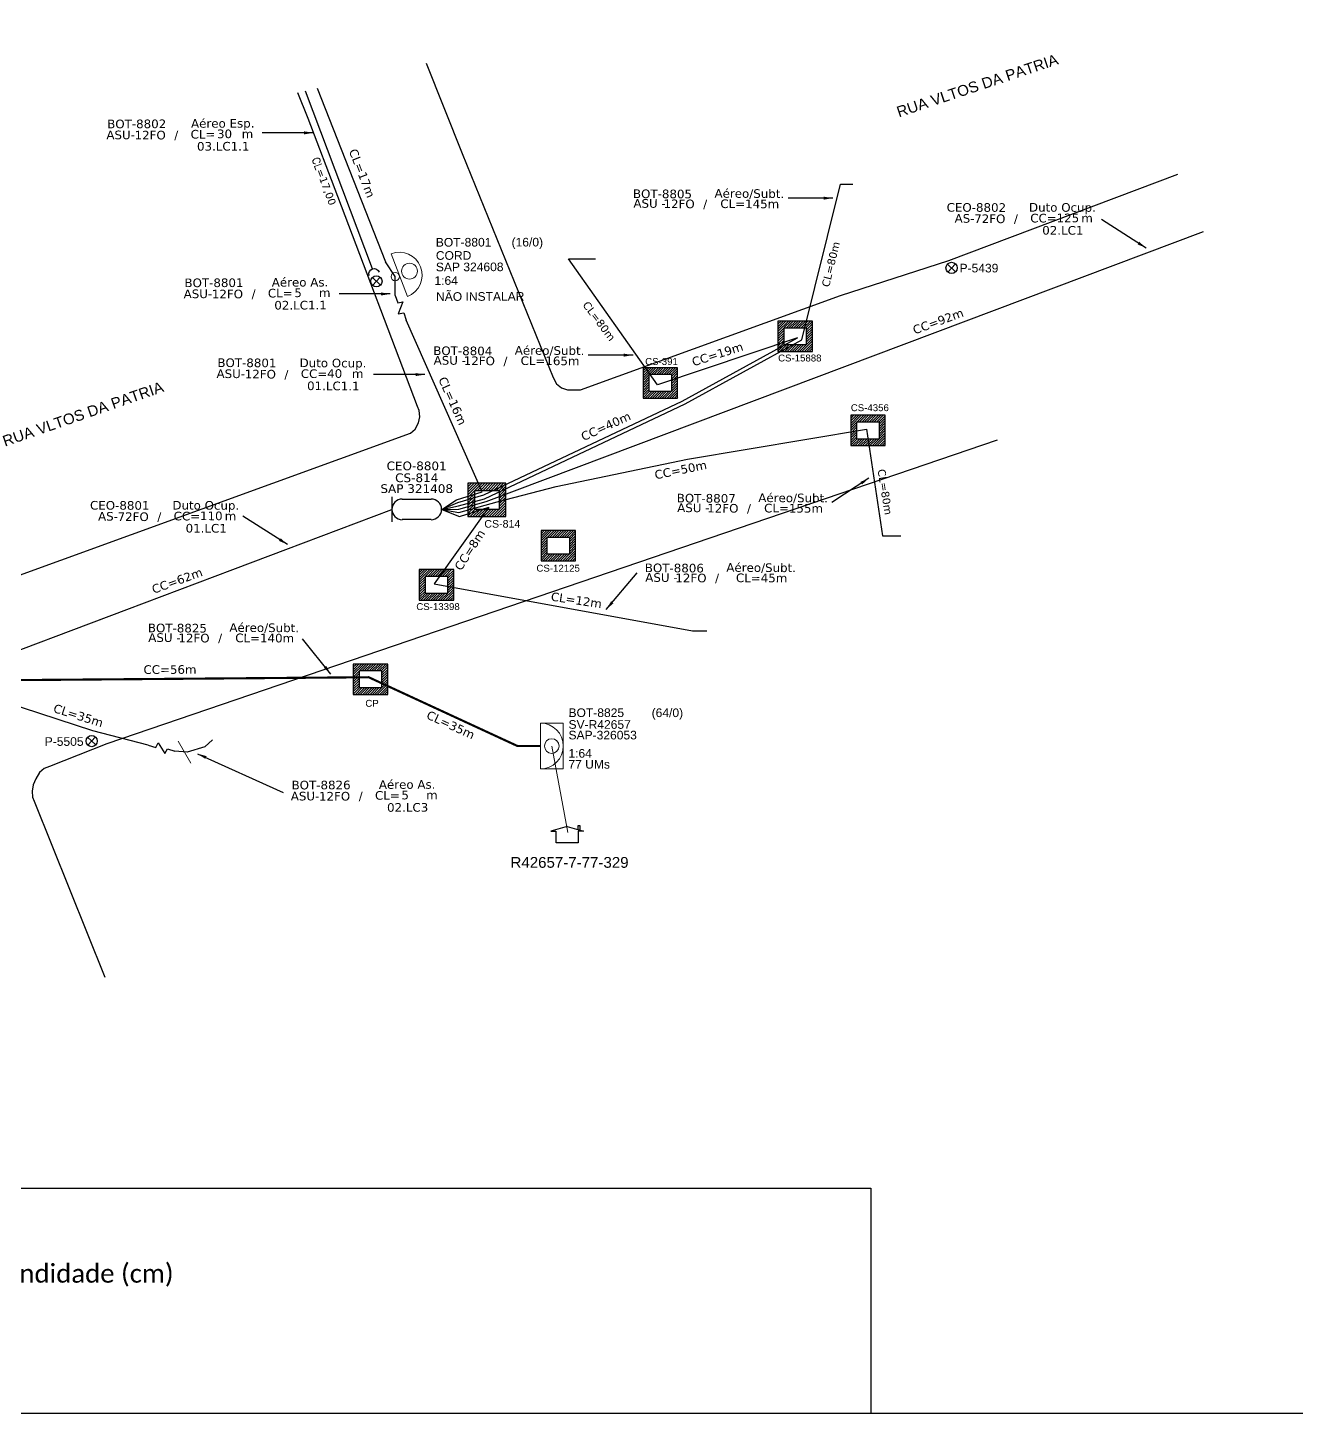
# Model space of a CAD drawing. Extents: x -89 to 749, y 705 to 1299.
# Drawn here: x 55 to 330, y 705 to 1005.3 of the extents above; entities that cross this region are included whole.
import ezdxf
from ezdxf.enums import TextEntityAlignment as Align

# ---------------------------------------------------------------- set-up
doc = ezdxf.new("R2010")
doc.units = 0
for name, color, linetype in [('10.1-Caixas Subterrâneas', 5, 'Continuous'), ('20.4-CEOS', 1, 'Continuous'), ('20.5-CEO', 1, 'Continuous'), ('CAP a instalar', 1, 'Continuous'), ('CDO_POSTE', 1, 'Continuous'), ('label_cabos', 7, 'Continuous'), ('Legenda', 1, 'Continuous'), ('QUADRA', 7, 'Continuous'), ('Subida Lateral', 5, 'Continuous'), ('surveys', 7, 'Continuous'), ('surveys legendas', 7, 'Continuous')]:
    doc.layers.add(name, color=color, linetype=linetype)
for name, color, linetype, lineweight in [("20.0-LEGENDA DOS CDO'S", 1, 'Continuous', 0), ('20.1-CDO_INTERIOR', 1, 'Continuous', 0), ('20.2-CDO_POSTE', 1, 'Continuous', 5), ('20.6-CORDOALHA_SUPORTE', 7, 'Continuous', 25), ('CORDOALHA_SUPORTE', 7, 'Continuous', 25), ('Segmento Logradouro Texto', 7, 'Continuous', 0)]:
    doc.layers.add(name, color=color, linetype=linetype, lineweight=lineweight)
doc.layers.add('Comprimeto de lance', color=7, linetype='Continuous', true_color=0xf9f9f9)
doc.layers.add('DROP DE CLIENTE', color=140, linetype='Continuous', plot=False)
doc.layers.add('EXTRA', color=50, linetype='Continuous', plot=False)
doc.styles.add('ARIAL', font='arial.ttf')
doc.styles.add('DIGICADE', font='arial.ttf')
doc.styles.add('ROMANS', font='romans')
doc.styles.add('siredit', font='verdana.ttf')
doc.styles.get("Standard").update_dxf_attribs({"font": 'arial.ttf'})
doc.styles.add('WMF-Calibri0', font='calibri.ttf')
doc.linetypes.add('FENCELINE1', pattern='A,0.25,-0.1,[133,ltypeshp.shx,S=0.1,R=0,X=-0.1,Y=0],-0.1,1', length=1.45)
doc.dimstyles.new('CC', dxfattribs={"dimtxt": 1, "dimasz": 2, "dimexe": 0.18, "dimexo": 0.0625, "dimgap": 0.09, "dimtad": 0, "dimdec": 0, "dimrnd": 1, "dimzin": 0, "dimdsep": 46, "dimtxsty": 'siredit', "dimblk": 'NONE', "dimcen": 0, "dimse1": 1, "dimse2": 1, "dimsd1": 1, "dimsd2": 1, "dimclrt": 7, "dimadec": 0, "dimazin": 0, "dimtfac": 1, "dimtdec": 0, "dimtofl": 0, "dimtmove": 0, "dimatfit": 3, "dimfxl": 0, "dimtolj": 1, "dimtzin": 0, "dimarcsym": 0})

# ---------------------------------------------------------------- blocks, each defined once
blk = doc.blocks.new('SURVEY_SURVEY')
for p, q in [((0, 0.0000152), (-0.0000151, 0.0000108)), ((0, 0.0000152), (0.0000151, 0.0000108)), ((0.0000101, 0.0000159), (0.0000117, 0.0000159)), ((0.0000101, 0.0000123), (0.0000101, 0.0000159)), ((0.0000117, 0.0000159), (0.0000117, 0.0000119)), ((-0.0000151, 0.0000108), (-0.0000104, 0.0000108)), ((-0.0000103, 0), (-0.0000103, 0.0000108)), ((0.0000103, 0), (-0.0000103, 0)), ((0.0000151, 0.0000108), (0.0000103, 0.0000108)), ((0.0000103, 0.0000108), (0.0000103, 0))]:
    blk.add_line(p, q)
blk = doc.blocks.new('*U66')
at = {"color": 0}
blk.add_line((2.14, -0.58), (-2.1, -0.68), dxfattribs=at)
for centre, radius in [((0, 0.38), 0.733), ((0.03, -1.03), 0.393)]:
    blk.add_circle(centre, radius, dxfattribs=at)
blk.add_arc((0.02, -0.63), 2.12, 1.3782, 181.3782, dxfattribs=at)
blk = doc.blocks.new('*X67')
at = {"color": 0, "linetype": 'Continuous'}
for p, q in [((-1.25, 0.34099), (-0.49099, 1.1)), ((-1.25, 0.517767), (-0.667767, 1.1)), ((-1.25, 0.694544), (-0.844544, 1.1)), ((-1.25, 0.87132), (-1.02132, 1.1)), ((-1.25, 1.048097), (-1.198097, 1.1)), ((-0.789214, 0.625), (-0.314214, 1.1)), ((-0.612437, 0.625), (-0.137437, 1.1)), ((-0.43566, 0.625), (0.03934, 1.1)), ((-0.258883, 0.625), (0.216117, 1.1)), ((-0.082107, 0.625), (0.392893, 1.1)), ((0.09467, 0.625), (0.56967, 1.1)), ((0.271447, 0.625), (0.746447, 1.1)), ((0.448223, 0.625), (0.923223, 1.1)), ((0.625, 0.625), (1.1, 1.1)), ((0.801777, 0.625), (1.25, 1.073223)), ((-1.25, 0.164214), (-0.8035, 0.610714)), ((-1.25, -0.012563), (-0.8035, 0.433937)), ((-1.25, -0.18934), (-0.8035, 0.25716)), ((-1.25, -0.366117), (-0.8035, 0.080383)), ((0.8035, 0.449947), (1.25, 0.896447)), ((0.8035, 0.27317), (1.25, 0.71967)), ((0.8035, 0.096393), (1.25, 0.542893)), ((0.8035, -0.080383), (1.25, 0.366117)), ((0.8035, -0.25716), (1.25, 0.18934)), ((0.8035, -0.433937), (1.25, 0.012563)), ((-1.25, -0.542893), (-0.8035, -0.096393)), ((-1.25, -0.71967), (-0.8035, -0.27317)), ((-1.25, -0.896447), (-0.8035, -0.449947)), ((-1.25, -1.073223), (-0.801777, -0.625)), ((-1.1, -1.1), (-0.625, -0.625)), ((-0.923223, -1.1), (-0.448223, -0.625)), ((-0.746447, -1.1), (-0.271447, -0.625)), ((-0.56967, -1.1), (-0.09467, -0.625)), ((-0.392893, -1.1), (0.082107, -0.625)), ((-0.216117, -1.1), (0.258883, -0.625)), ((-0.03934, -1.1), (0.43566, -0.625)), ((0.137437, -1.1), (0.612437, -0.625)), ((0.314214, -1.1), (0.789214, -0.625)), ((0.49099, -1.1), (1.25, -0.34099)), ((0.667767, -1.1), (1.25, -0.517767)), ((0.8035, -0.610714), (1.25, -0.164214)), ((0.844544, -1.1), (1.25, -0.694544)), ((1.02132, -1.1), (1.25, -0.87132)), ((1.198097, -1.1), (1.25, -1.048097))]:
    blk.add_line(p, q, dxfattribs=at)
blk = doc.blocks.new('CDOE_CT_POSTE')
at = {"layer": "20.0-LEGENDA DOS CDO'S", "color": 0, "style": 'ARIAL'}
for tag, p in [('CDO_N', (0.12, 5.25)), ('CORDOALHA', (0.12, 4.02)), ('SAP', (0.12, 2.96)), ('1:XX', (0.14, 1.23)), ('UMS', (0.14, 0.22))]:
    blk.add_attdef(tag, p, '', height=0.68, rotation=0.118, dxfattribs=at)
blk.add_attdef('FIBRAS_UTILIZADAS', text='', height=0.68, rotation=0.118, dxfattribs=at).set_placement((7.83, 5.26), align=Align.CENTER)
blk = doc.blocks.new('Inst CORD BENZINAL 4.55MM 3F (sem recursos)')
at = {"layer": '20.6-CORDOALHA_SUPORTE', "color": 0, "lineweight": 0, "style": 'ROMANS'}
blk.add_attdef('LANCE', text='', height=1, dxfattribs=at).set_placement((-0.54, -2.21), align=Align.RIGHT)
at = {"layer": '20.6-CORDOALHA_SUPORTE', "color": 0, "style": 'siredit'}
blk.add_attdef('QTDE', (-0.54, -2.21), '', height=1, rotation=359.69, dxfattribs=at)
at = {"layer": '20.6-CORDOALHA_SUPORTE', "color": 0, "lineweight": 0, "style": 'ROMANS'}
for tag, p, flags in [('FATOR', (-5.2, -4.44), 3), ('ID_ATIVIDADE', (-5.2, -6.67), 3), ('FID', (-5.2, -8.9), 1)]:
    blk.add_attdef(tag, p, '', height=1, dxfattribs=dict(at, flags=flags))
blk = doc.blocks.new('LEGENDA DOS CABOS')
at = {"layer": 'EXTRA', "color": 0, "style": 'siredit'}
for tag, p in [('ID', (4.6, 0.97)), ('XX', (9.03, 0.97))]:
    blk.add_attdef(tag, text='', height=0.48, rotation=359.69, dxfattribs=at).set_placement(p, align=Align.MIDDLE_CENTER)
at = {"layer": 'Legenda', "color": 0, "style": 'siredit'}
for tag, p in [('TIPO_CABO', (1.31, 0)), ('CABO', (4.69, -0.05)), ('/', (6.81, -0.05)), ('METROS', (10.03, -0.05))]:
    blk.add_attdef(tag, text='', height=0.8, rotation=359.69, dxfattribs=at).set_placement(p, align=Align.MIDDLE_CENTER)
blk = doc.blocks.new('_None')
blk = doc.blocks.new('Inst CB ESP CFOA-SM-ASU-120-S-12')
at = {"layer": 'label_cabos', "color": 0, "style": 'siredit'}
for tag, flags, p in [('ID_ATIVIDADE', 3, (1.31, 2.67)), ('FATOR', 1, (11.56, 2.55))]:
    blk.add_attdef(tag, text='', height=1, rotation=359.69, dxfattribs=dict(at, flags=flags)).set_placement(p, align=Align.MIDDLE_CENTER)
for tag, p in [('DESTINO_CABO', (3.13, 1.26)), ('TIPO_CABO', (13.11, 1.24)), ('TIPO_CABO', (1.26, 0)), ('CABO', (4.69, -0.05)), ('/', (7.71, -0.05)), ('LANCE', (10.81, 0)), ('UND', (15.96, 0)), ('FID', (13.15, -1.41))]:
    blk.add_attdef(tag, text='', height=1, rotation=359.69, dxfattribs=at).set_placement(p, align=Align.MIDDLE_CENTER)
blk.add_attdef('QTDE', (12.43, -0.47), '', height=1, rotation=359.69, dxfattribs=at)
blk = doc.blocks.new('Inst CB AS CFOA-SM-ASU-120-S-12')
at = {"layer": 'label_cabos', "color": 0, "style": 'siredit'}
for tag, flags, p in [('ID_ATIVIDADE', 3, (1.31, 2.67)), ('FATOR', 1, (11.56, 2.55))]:
    blk.add_attdef(tag, text='', height=1, rotation=359.69, dxfattribs=dict(at, flags=flags)).set_placement(p, align=Align.MIDDLE_CENTER)
for tag, p in [('DESTINO_CABO', (3.13, 1.26)), ('TIPO_CABO', (13.11, 1.24)), ('TIPO_CABO', (1.26, 0)), ('CABO', (4.69, -0.05)), ('/', (7.71, -0.05)), ('LANCE', (10.81, 0)), ('UND', (15.96, 0)), ('FID', (13.15, -1.41))]:
    blk.add_attdef(tag, text='', height=1, rotation=359.69, dxfattribs=at).set_placement(p, align=Align.MIDDLE_CENTER)
blk.add_attdef('QTDE', (12.43, -0.47), '', height=1, rotation=359.69, dxfattribs=at)
blk = doc.blocks.new('Inst CB DT OCUP CFOA-SM-ASU-120-S-12')
at = {"layer": 'label_cabos', "color": 0, "style": 'siredit'}
for tag, flags, p in [('ID_ATIVIDADE', 3, (1.31, 2.67)), ('FATOR', 1, (11.56, 2.55))]:
    blk.add_attdef(tag, text='', height=1, rotation=359.69, dxfattribs=dict(at, flags=flags)).set_placement(p, align=Align.MIDDLE_CENTER)
for tag, p in [('DESTINO_CABO', (3.13, 1.26)), ('TIPO_CABO', (13.11, 1.24)), ('TIPO_CABO', (1.26, 0)), ('CABO', (4.69, -0.05)), ('/', (7.71, -0.05)), ('LANCE', (10.91, 0)), ('UND', (15.96, 0)), ('FID', (13.15, -1.41))]:
    blk.add_attdef(tag, text='', height=1, rotation=359.69, dxfattribs=at).set_placement(p, align=Align.MIDDLE_CENTER)
blk.add_attdef('QTDE', (12.43, -0.47), '', height=1, rotation=359.69, dxfattribs=at)
blk = doc.blocks.new('Inst CB DT OCUP CFOA-SM-AS-80-TS-72')
at = {"layer": 'label_cabos', "color": 0, "style": 'siredit'}
for tag, flags, p in [('ID_ATIVIDADE', 3, (1.31, 2.67)), ('FATOR', 1, (11.56, 2.55))]:
    blk.add_attdef(tag, text='', height=1, rotation=359.69, dxfattribs=dict(at, flags=flags)).set_placement(p, align=Align.MIDDLE_CENTER)
for tag, p in [('DESTINO_CABO', (3.13, 1.26)), ('TIPO_CABO', (13.11, 1.24)), ('TIPO_CABO', (1.76, 0)), ('CABO', (4.69, -0.05)), ('/', (7.71, -0.05)), ('LANCE', (10.91, 0)), ('UND', (15.96, 0)), ('FID', (13.15, -1.41))]:
    blk.add_attdef(tag, text='', height=1, rotation=359.69, dxfattribs=at).set_placement(p, align=Align.MIDDLE_CENTER)
blk.add_attdef('QTDE', (12.43, -0.47), '', height=1, rotation=359.69, dxfattribs=at)

msp = doc.modelspace()

# ---------------------------------------------------------------- linework, layer by layer
msp.add_lwpolyline([(-89.32, 705.02), (749.25, 705.02), (749.25, 1299.02), (-89.32, 1299.02), (-89.32, 705.02)])
at = {"lineweight": 0}
msp.add_lwpolyline([(87.62, 850.73), (90.32, 845.95)], dxfattribs=at)
at = {"color": 7}
for points in [[(-89.24, 753.78), (237.71, 753.78)], [(237.71, 753.78), (237.71, 705.02)]]:
    msp.add_lwpolyline(points, dxfattribs=at)
at = {"layer": '10.1-Caixas Subterrâneas', "color": 30, "linetype": 'Continuous'}
for p, q in [((217.6, 941.73), (217.6, 935.16)), ((225.07, 941.73), (217.6, 941.73)), ((218.94, 940.31), (218.94, 940.31)), ((218.94, 936.58), (218.94, 940.31)), ((218.94, 940.31), (223.74, 940.31)), ((223.74, 940.31), (223.74, 936.58)), ((225.07, 935.16), (225.07, 941.73)), ((217.6, 935.16), (225.07, 935.16)), ((223.74, 936.58), (218.94, 936.58)), ((188.38, 931.63), (188.38, 925.06)), ((195.85, 931.63), (188.38, 931.63)), ((195.85, 925.06), (195.85, 931.63)), ((189.71, 930.21), (189.71, 930.21)), ((189.71, 926.48), (189.71, 930.21)), ((189.71, 930.21), (194.52, 930.21)), ((194.52, 930.21), (194.52, 926.48)), ((188.38, 925.06), (195.85, 925.06)), ((194.52, 926.48), (189.71, 926.48)), ((233.41, 921.32), (233.41, 914.74)), ((240.88, 921.32), (233.41, 921.32)), ((234.74, 919.9), (234.74, 919.9)), ((234.74, 916.16), (234.74, 919.9)), ((234.74, 919.9), (239.55, 919.9)), ((239.55, 919.9), (239.55, 916.16)), ((240.88, 914.74), (240.88, 921.32)), ((239.55, 916.16), (234.74, 916.16)), ((233.41, 914.74), (240.88, 914.74)), ((150.42, 906.59), (150.42, 899.36)), ((158.64, 906.59), (150.42, 906.59)), ((151.89, 905.03), (151.89, 905.03)), ((151.89, 900.92), (151.89, 905.03)), ((151.89, 905.03), (157.18, 905.03)), ((157.18, 905.03), (157.18, 900.92)), ((158.64, 899.36), (158.64, 906.59)), ((157.18, 900.92), (151.89, 900.92)), ((150.42, 899.36), (158.64, 899.36)), ((166.28, 896.34), (166.28, 889.77)), ((173.75, 896.34), (166.28, 896.34)), ((167.61, 894.92), (167.61, 894.92)), ((167.61, 891.19), (167.61, 894.92)), ((167.61, 894.92), (172.42, 894.92)), ((172.42, 894.92), (172.42, 891.19)), ((173.75, 889.77), (173.75, 896.34)), ((166.28, 889.77), (173.75, 889.77)), ((172.42, 891.19), (167.61, 891.19)), ((139.85, 887.87), (139.85, 881.29)), ((147.32, 887.87), (139.85, 887.87)), ((141.18, 886.45), (141.18, 886.45)), ((141.18, 882.71), (141.18, 886.45)), ((141.18, 886.45), (145.99, 886.45)), ((145.99, 886.45), (145.99, 882.71)), ((147.32, 881.29), (147.32, 887.87)), ((139.85, 881.29), (147.32, 881.29)), ((145.99, 882.71), (141.18, 882.71)), ((125.56, 867.4), (125.56, 860.82)), ((133.03, 867.4), (125.56, 867.4)), ((126.9, 865.98), (126.9, 865.98)), ((126.9, 862.24), (126.9, 865.98)), ((126.9, 865.98), (131.7, 865.98)), ((131.7, 865.98), (131.7, 862.24)), ((133.03, 860.82), (133.03, 867.4)), ((131.7, 862.24), (126.9, 862.24)), ((125.56, 860.82), (133.03, 860.82))]:
    msp.add_line(p, q, dxfattribs=at)
at = {"layer": '20.1-CDO_INTERIOR', "color": 10, "lineweight": 18}
msp.add_lwpolyline([(171.07, 844.67), (171.08, 854.61), (166.11, 854.61), (166.11, 844.68)], close=True, dxfattribs=at)
msp.add_circle((168.59, 849.64), 1.59, dxfattribs=at)
msp.add_arc((166.11, 849.64), 4.97, 269.9724, 89.9724, dxfattribs=at)
at = {"layer": '20.5-CEO', "color": 7}
for p, q in [((136.18, 903.18), (142.45, 903.18)), ((142.45, 898.71), (136.18, 898.71))]:
    msp.add_line(p, q, dxfattribs=at)
msp.add_lwpolyline([(133.94, 903.64), (133.94, 898.25)], dxfattribs=at)
for centre, start, end in [((136.18, 900.94), 90, 270), ((142.45, 900.94), 270, 90)]:
    msp.add_arc(centre, 2.24, start, end, dxfattribs=at)
at = {"layer": 'CAP a instalar', "color": 7, "linetype": 'FENCELINE1', "ltscale": 5}
for points in [[(117.74, 992.19), (132.53, 954.57)], [(144.78, 900.91), (148.42, 900.99), (154.36, 902.61), (309.83, 961.18)], [(134.65, 947.32), (134.66, 951.37), (132.53, 954.57)], [(144.78, 900.91), (147.91, 903.03), (153.52, 904.72), (137.04, 941.92)], [(-1.12, 858.01), (3.18, 859.7), (12.24, 860.9), (38.13, 864.79), (133.94, 900.94)], [(81.12, 849.82), (69.08, 852.97), (38.57, 862.93), (12.57, 858.8), (3.45, 857.39), (-1.12, 858.01)], [(95.04, 850.97), (93.38, 849.47), (89.53, 848.29), (86.89, 848.55)]]:
    msp.add_lwpolyline(points, dxfattribs=at)
at = {"layer": 'CAP a instalar', "color": 251, "linetype": 'FENCELINE1', "ltscale": 5}
for points in [[(144.78, 900.91), (148.33, 901.69), (154.03, 903.2), (197.47, 923.78), (222.79, 937.65), (231.18, 971.43), (233.82, 971.43)], [(144.69, 900.94), (148.22, 902.39), (153.82, 904.08), (196.83, 924.4), (221.87, 938.14), (191.52, 927.94), (172.24, 955.21), (178.05, 955.21)], [(144.78, 900.91), (148.44, 900.26), (156.72, 902.58), (169.53, 905.89), (198.02, 911.78), (236.8, 918.34), (240.28, 895.22), (244.28, 895.22)], [(144.78, 900.91), (148.6, 899.4), (154.93, 901.38), (143.11, 884.83), (199.09, 874.62), (202.2, 874.62)]]:
    msp.add_lwpolyline(points, dxfattribs=at)
at = {"layer": 'CAP a instalar', "color": 1, "linetype": 'FENCELINE1', "ltscale": 5, "const_width": 0.467}
msp.add_lwpolyline([(-1.12, 858.01), (3.6, 858.62), (11.93, 859.8), (38.38, 863.81), (128.9, 864.55), (161.16, 849.64), (166.11, 849.64)], dxfattribs=at)
at = {"layer": 'CDO_POSTE', "color": 1}
for p, q in [((254.35, 954.1), (256.13, 952.43)), ((256.08, 954.15), (254.41, 952.37)), ((129.69, 951.19), (131.47, 949.53)), ((131.42, 951.25), (129.75, 949.47)), ((67.96, 851.55), (69.74, 849.89)), ((69.68, 851.61), (68.01, 849.83))]:
    msp.add_line(p, q, dxfattribs=at)
for centre in [(255.24, 953.26), (130.58, 950.36), (68.85, 850.72)]:
    msp.add_circle(centre, 1.22, dxfattribs=at)
at = {"layer": 'CORDOALHA_SUPORTE'}
msp.add_lwpolyline([(129.72, 953.06), (115.21, 991.6)], dxfattribs=at)
msp.add_lwpolyline([(129, 951.65, -1), (131.14, 952.33)], format="xyb", dxfattribs=at)
at = {"layer": 'DROP DE CLIENTE', "lineweight": 0}
msp.add_lwpolyline([(172.07, 830.93), (168.59, 849.64)], dxfattribs=at)
at = {"layer": 'QUADRA', "color": 4}
for points in [[(141.34, 997.67), (149.18, 978.07)], [(122.21, 968.71), (115.75, 985.65), (113.57, 991.22)], [(149.18, 978.07), (168.91, 929.48), (169.63, 928.15), (170.69, 927.25), (172, 926.81), (173.39, 926.81), (174.81, 926.81), (231.14, 947.31), (254.66, 954.89), (304.32, 973.61)], [(-10.39, 970.82), (26.35, 881.34), (27.1, 880.45), (28.16, 879.56), (29.44, 878.67), (30.86, 878.67), (32.28, 879.11), (137.93, 917.45), (138.98, 918.34), (139.71, 919.68), (139.99, 921.01), (139.82, 922.35), (139.46, 923.24), (122.21, 968.71)], [(265.13, 915.93), (72.15, 850.14), (59.72, 845.24), (58.53, 844.79), (57.52, 843.9), (56.72, 842.56), (56.19, 841.22), (55.96, 839.89), (56.05, 838.55), (56.38, 837.66), (56.38, 837.66), (71.7, 799.52)], [(265.13, 915.93), (72.15, 850.14), (59.72, 845.24), (58.53, 844.79), (57.52, 843.9), (56.72, 842.56), (56.19, 841.22), (55.96, 839.89), (56.05, 838.55), (56.38, 837.66), (56.38, 837.66), (71.7, 799.52)]]:
    msp.add_lwpolyline(points, dxfattribs=at)
at = {"layer": 'Subida Lateral', "color": 5}
for points in [[(134.65, 947.32), (135.2, 945.71), (136.33, 945.89), (135.32, 943.33), (136.48, 943.5), (137.04, 941.92)], [(81.12, 849.82), (82.74, 849.31), (83.26, 850.32), (84.74, 847.99), (85.29, 849.04), (86.89, 848.55)]]:
    msp.add_lwpolyline(points, dxfattribs=at)

# ---------------------------------------------------------------- block references
at = {"layer": '10.1-Caixas Subterrâneas', "color": 30, "linetype": 'Continuous'}
for p, xscale, yscale, zscale, rotation in [((221.34, 938.45), 2.989416707908446, 2.989416707908446, 5.978833415816893, 180.0000000000629), ((192.11, 928.35), 2.989416707908446, 2.989416707908446, 5.978833415816893, 180.0000000000629), ((237.14, 918.03), 2.989416707908446, 2.989416707908446, 5.978833415816893, 180.0000000000629), ((154.53, 902.98), 3.288358378699291, 3.288358378699291, 6.576716757398581, 180.0000000000629), ((170.01, 893.06), 2.989416707908446, 2.989416707908446, 5.978833415816893, 180.0000000000627), ((143.59, 884.58), 2.989416707908446, 2.989416707908446, 5.978833415816893, 180.0000000000628), ((129.3, 864.11), 2.989416707908446, 2.989416707908446, 5.978833415816893, 180.0000000000629)]:
    msp.add_blockref('*X67', p, dxfattribs=dict(at, xscale=xscale, yscale=yscale, zscale=zscale, rotation=rotation))
at = {"layer": "20.0-LEGENDA DOS CDO'S", "color": 252}
ref = msp.add_blockref('CDOE_CT_POSTE', (143.17, 945.61), dxfattribs=dict(at, xscale=2.337033342610714, yscale=2.337033342610714, zscale=2.337033342610714))
ref.add_attrib('CDO_N', 'BOT-8801', (143.45, 957.88), dxfattribs={"color": 0, "height": 1.87, "rotation": 0.118, "style": 'ARIAL'})
ref.add_attrib('CORDOALHA', 'CORD', (143.46, 955.02), dxfattribs={"color": 0, "height": 1.87, "rotation": 0.118, "style": 'ARIAL'})
ref.add_attrib('SAP', 'SAP 324608', (143.46, 952.53), dxfattribs={"color": 0, "height": 1.87, "rotation": 0.118, "style": 'ARIAL'})
ref.add_attrib('1:XX', '1:64', (143.15, 949.59), dxfattribs={"color": 0, "height": 1.87, "rotation": 0.118, "style": 'ARIAL'})
ref.add_attrib('UMS', 'NÃO INSTALAR', (143.5, 946.12), dxfattribs={"color": 0, "height": 1.8696, "rotation": 0.118, "style": 'ARIAL'})
ref.add_attrib('FIBRAS_UTILIZADAS', '     (16/0)', dxfattribs={"color": 0, "height": 1.8696, "rotation": 0.118, "style": 'ARIAL'}).set_placement((161.47, 957.91), align=Align.CENTER)
at = {"layer": '20.2-CDO_POSTE', "color": 251, "xscale": -2.337033342610714, "yscale": 2.337033342610714, "zscale": 2.337033342610714, "rotation": 292.3436705587308}
msp.add_blockref('*U66', (136.91, 952.22), dxfattribs=at)
at = {"layer": '20.6-CORDOALHA_SUPORTE', "color": 0, "lineweight": 0}
ref = msp.add_blockref('Inst CORD BENZINAL 4.55MM 3F (sem recursos)', (132.84, 967.42), dxfattribs=dict(at, xscale=2.337033342610714, yscale=2.337033342610714, zscale=2.337033342610714, rotation=290.6669540460563))
ref.add_attrib('QTDE', '17,00', (118.14, 972.67), dxfattribs={"color": 0, "height": 1.636, "rotation": 290.357, "style": 'siredit'})
ref.add_attrib('LANCE', 'CL=', dxfattribs={"color": 0, "lineweight": 0, "height": 1.636, "rotation": 290.667, "style": 'ROMANS'}).set_placement((118.14, 972.67), align=Align.RIGHT)
at = {"layer": 'label_cabos'}
ref = msp.add_blockref('Inst CB ESP CFOA-SM-ASU-120-S-12', (72.77, 982.08), dxfattribs=dict(at, xscale=1.869626674088571, yscale=1.869626674088571, zscale=1.869626674088571, rotation=0.4634636605451003))
ref.add_attrib('DESTINO_CABO', 'BOT-8802', dxfattribs={"color": 0, "height": 1.87, "rotation": 0.1535, "style": 'siredit'}).set_placement((78.61, 984.48), align=Align.MIDDLE_CENTER)
ref.add_attrib('TIPO_CABO', 'Aéreo Esp.', dxfattribs={"color": 0, "height": 1.87, "rotation": 0.1535, "style": 'siredit'}).set_placement((97.26, 984.6), align=Align.MIDDLE_CENTER)
ref.add_attrib('CABO', '12FO', dxfattribs={"color": 0, "height": 1.87, "rotation": 0.1535, "style": 'siredit'}).set_placement((81.53, 982.05), align=Align.MIDDLE_CENTER)
ref.add_attrib('/', '/', dxfattribs={"color": 0, "height": 1.87, "rotation": 0.1535, "style": 'siredit'}).set_placement((87.19, 982.1), align=Align.MIDDLE_CENTER)
ref.add_attrib('TIPO_CABO', 'ASU-', dxfattribs={"color": 0, "height": 1.87, "rotation": 0.1535, "style": 'siredit'}).set_placement((75.13, 982.09), align=Align.MIDDLE_CENTER)
ref.add_attrib('FID', '03.LC1.1', dxfattribs={"color": 0, "height": 1.87, "rotation": 0.1535, "style": 'siredit'}).set_placement((97.37, 979.63), align=Align.MIDDLE_CENTER)
ref.add_attrib('LANCE', 'CL=', dxfattribs={"color": 0, "height": 1.87, "rotation": 0.1535, "style": 'siredit'}).set_placement((92.98, 982.24), align=Align.MIDDLE_CENTER)
ref.add_attrib('QTDE', '30', (96.02, 981.38), dxfattribs={"color": 0, "height": 1.87, "rotation": 0.1535, "style": 'siredit'})
ref.add_attrib('UND', 'm', dxfattribs={"color": 0, "height": 1.87, "rotation": 0.1535, "style": 'siredit'}).set_placement((102.62, 982.32), align=Align.MIDDLE_CENTER)
at = {"layer": 'label_cabos', "color": 0, "lineweight": 0}
ref = msp.add_blockref('LEGENDA DOS CABOS', (184.66, 966.26), dxfattribs=dict(at, xscale=1.869626674088571, yscale=1.869626674088571, zscale=1.869626674088571))
ref.add_attrib('ID', 'BOT-8805', dxfattribs={"color": 0, "height": 1.87, "rotation": 359.69, "style": 'siredit'}).set_placement((192.58, 969.31), align=Align.MIDDLE_CENTER)
ref.add_attrib('CABO', '12FO', dxfattribs={"color": 0, "height": 1.87, "rotation": 359.69, "style": 'siredit'}).set_placement((196.18, 967.15), align=Align.MIDDLE_CENTER)
ref.add_attrib('METROS', 'CL=145m', dxfattribs={"color": 0, "height": 1.87, "rotation": 359.69, "style": 'siredit'}).set_placement((211.5, 967.15), align=Align.MIDDLE_CENTER)
ref.add_attrib('XX', 'Aéreo/Subt.', dxfattribs={"color": 0, "height": 1.8696, "rotation": 359.69, "style": 'siredit'}).set_placement((211.41, 969.39), align=Align.MIDDLE_CENTER)
ref.add_attrib('/', '/', dxfattribs={"color": 0, "height": 1.87, "rotation": 359.69, "style": 'siredit'}).set_placement((201.84, 967.15), align=Align.MIDDLE_CENTER)
ref.add_attrib('TIPO_CABO', 'ASU -', dxfattribs={"color": 0, "height": 1.87, "rotation": 359.69, "style": 'siredit'}).set_placement((189.78, 967.24), align=Align.MIDDLE_CENTER)
at = {"layer": 'label_cabos'}
ref = msp.add_blockref('Inst CB DT OCUP CFOA-SM-AS-80-TS-72', (254.77, 964), dxfattribs=dict(at, xscale=1.869626674088571, yscale=1.869626674088571, zscale=1.869626674088571, rotation=0.1315642785740555))
ref.add_attrib('DESTINO_CABO', 'CEO-8802', dxfattribs={"color": 0, "height": 1.87, "rotation": 359.8216, "style": 'siredit'}).set_placement((260.62, 966.37), align=Align.MIDDLE_CENTER)
ref.add_attrib('CABO', '72FO', dxfattribs={"color": 0, "height": 1.87, "rotation": 359.8216, "style": 'siredit'}).set_placement((263.53, 963.92), align=Align.MIDDLE_CENTER)
ref.add_attrib('TIPO_CABO', 'Duto Ocup.', dxfattribs={"color": 0, "height": 1.87, "rotation": 359.8216, "style": 'siredit'}).set_placement((279.27, 966.38), align=Align.MIDDLE_CENTER)
ref.add_attrib('/', '/', dxfattribs={"color": 0, "height": 1.87, "rotation": 359.8216, "style": 'siredit'}).set_placement((269.19, 963.94), align=Align.MIDDLE_CENTER)
ref.add_attrib('TIPO_CABO', 'AS-', dxfattribs={"color": 0, "height": 1.87, "rotation": 359.8216, "style": 'siredit'}).set_placement((258.06, 964), align=Align.MIDDLE_CENTER)
ref.add_attrib('FID', '02.LC1', dxfattribs={"color": 0, "height": 1.87, "rotation": 359.8216, "style": 'siredit'}).set_placement((279.36, 961.41), align=Align.MIDDLE_CENTER)
ref.add_attrib('LANCE', 'CC=', dxfattribs={"color": 0, "height": 1.87, "rotation": 359.8216, "style": 'siredit'}).set_placement((275.16, 964.05), align=Align.MIDDLE_CENTER)
ref.add_attrib('QTDE', '125', (278.01, 963.17), dxfattribs={"color": 0, "height": 1.87, "rotation": 359.8216, "style": 'siredit'})
ref.add_attrib('UND', 'm', dxfattribs={"color": 0, "height": 1.87, "rotation": 359.8216, "style": 'siredit'}).set_placement((284.62, 964.07), align=Align.MIDDLE_CENTER)
ref = msp.add_blockref('Inst CB AS CFOA-SM-ASU-120-S-12', (89.52, 947.64), dxfattribs=dict(at, xscale=1.869626674088571, yscale=1.869626674088571, zscale=1.869626674088571, rotation=0.4634636605451007))
ref.add_attrib('DESTINO_CABO', 'BOT-8801', dxfattribs={"color": 0, "height": 1.87, "rotation": 0.1535, "style": 'siredit'}).set_placement((95.36, 950.05), align=Align.MIDDLE_CENTER)
ref.add_attrib('TIPO_CABO', 'Aéreo As.', dxfattribs={"color": 0, "height": 1.87, "rotation": 0.1535, "style": 'siredit'}).set_placement((114.01, 950.16), align=Align.MIDDLE_CENTER)
ref.add_attrib('CABO', '12FO', dxfattribs={"color": 0, "height": 1.87, "rotation": 0.1535, "style": 'siredit'}).set_placement((98.28, 947.61), align=Align.MIDDLE_CENTER)
ref.add_attrib('/', '/', dxfattribs={"color": 0, "height": 1.87, "rotation": 0.1535, "style": 'siredit'}).set_placement((103.95, 947.66), align=Align.MIDDLE_CENTER)
ref.add_attrib('TIPO_CABO', 'ASU-', dxfattribs={"color": 0, "height": 1.87, "rotation": 0.1535, "style": 'siredit'}).set_placement((91.88, 947.65), align=Align.MIDDLE_CENTER)
ref.add_attrib('FID', '02.LC1.1', dxfattribs={"color": 0, "height": 1.87, "rotation": 0.1535, "style": 'siredit'}).set_placement((114.13, 945.19), align=Align.MIDDLE_CENTER)
ref.add_attrib('LANCE', 'CL=', dxfattribs={"color": 0, "height": 1.87, "rotation": 0.1535, "style": 'siredit'}).set_placement((109.73, 947.8), align=Align.MIDDLE_CENTER)
ref.add_attrib('QTDE', '5', (112.77, 946.94), dxfattribs={"color": 0, "height": 1.87, "rotation": 0.1535, "style": 'siredit'})
ref.add_attrib('UND', 'm', dxfattribs={"color": 0, "height": 1.87, "rotation": 0.1535, "style": 'siredit'}).set_placement((119.37, 947.88), align=Align.MIDDLE_CENTER)
at = {"layer": 'label_cabos', "color": 0, "lineweight": 0}
ref = msp.add_blockref('LEGENDA DOS CABOS', (141.36, 932.25), dxfattribs=dict(at, xscale=1.869626674088571, yscale=1.869626674088571, zscale=1.869626674088571))
ref.add_attrib('ID', 'BOT-8804', dxfattribs={"color": 0, "height": 1.87, "rotation": 359.69, "style": 'siredit'}).set_placement((149.29, 935.29), align=Align.MIDDLE_CENTER)
ref.add_attrib('CABO', '12FO', dxfattribs={"color": 0, "height": 1.87, "rotation": 359.69, "style": 'siredit'}).set_placement((152.88, 933.13), align=Align.MIDDLE_CENTER)
ref.add_attrib('METROS', 'CL=165m', dxfattribs={"color": 0, "height": 1.87, "rotation": 359.69, "style": 'siredit'}).set_placement((168.21, 933.13), align=Align.MIDDLE_CENTER)
ref.add_attrib('XX', 'Aéreo/Subt.', dxfattribs={"color": 0, "height": 1.8696, "rotation": 359.69, "style": 'siredit'}).set_placement((168.11, 935.37), align=Align.MIDDLE_CENTER)
ref.add_attrib('/', '/', dxfattribs={"color": 0, "height": 1.87, "rotation": 359.69, "style": 'siredit'}).set_placement((158.55, 933.13), align=Align.MIDDLE_CENTER)
ref.add_attrib('TIPO_CABO', 'ASU -', dxfattribs={"color": 0, "height": 1.87, "rotation": 359.69, "style": 'siredit'}).set_placement((146.48, 933.22), align=Align.MIDDLE_CENTER)
ref = msp.add_blockref('Inst CB DT OCUP CFOA-SM-ASU-120-S-12', (96.65, 930.34), dxfattribs=dict(at, xscale=1.869626674088571, yscale=1.869626674088571, zscale=1.869626674088571))
ref.add_attrib('DESTINO_CABO', 'BOT-8801', dxfattribs={"color": 0, "height": 1.87, "rotation": 359.69, "style": 'siredit'}).set_placement((102.5, 932.7), align=Align.MIDDLE_CENTER)
ref.add_attrib('CABO', '12FO', dxfattribs={"color": 0, "height": 1.87, "rotation": 359.69, "style": 'siredit'}).set_placement((105.41, 930.24), align=Align.MIDDLE_CENTER)
ref.add_attrib('TIPO_CABO', 'Duto Ocup.', dxfattribs={"color": 0, "height": 1.87, "rotation": 359.69, "style": 'siredit'}).set_placement((121.16, 932.66), align=Align.MIDDLE_CENTER)
ref.add_attrib('/', '/', dxfattribs={"color": 0, "height": 1.87, "rotation": 359.69, "style": 'siredit'}).set_placement((111.07, 930.24), align=Align.MIDDLE_CENTER)
ref.add_attrib('TIPO_CABO', 'ASU-', dxfattribs={"color": 0, "height": 1.87, "rotation": 359.69, "style": 'siredit'}).set_placement((99.01, 930.33), align=Align.MIDDLE_CENTER)
ref.add_attrib('FID', '01.LC1.1', dxfattribs={"color": 0, "height": 1.87, "rotation": 359.69, "style": 'siredit'}).set_placement((121.23, 927.69), align=Align.MIDDLE_CENTER)
ref.add_attrib('LANCE', 'CC=', dxfattribs={"color": 0, "height": 1.87, "rotation": 359.69, "style": 'siredit'}).set_placement((117.05, 930.34), align=Align.MIDDLE_CENTER)
ref.add_attrib('QTDE', '40', (119.89, 929.45), dxfattribs={"color": 0, "height": 1.87, "rotation": 359.69, "style": 'siredit'})
ref.add_attrib('UND', 'm', dxfattribs={"color": 0, "height": 1.87, "rotation": 359.69, "style": 'siredit'}).set_placement((126.5, 930.34), align=Align.MIDDLE_CENTER)
ref = msp.add_blockref('LEGENDA DOS CABOS', (194.15, 900.29), dxfattribs=dict(at, xscale=1.869626674088571, yscale=1.869626674088571, zscale=1.869626674088571))
ref.add_attrib('ID', 'BOT-8807', dxfattribs={"color": 0, "height": 1.87, "rotation": 359.69, "style": 'siredit'}).set_placement((202.07, 903.34), align=Align.MIDDLE_CENTER)
ref.add_attrib('CABO', '12FO', dxfattribs={"color": 0, "height": 1.87, "rotation": 359.69, "style": 'siredit'}).set_placement((205.67, 901.18), align=Align.MIDDLE_CENTER)
ref.add_attrib('METROS', 'CL=155m', dxfattribs={"color": 0, "height": 1.87, "rotation": 359.69, "style": 'siredit'}).set_placement((220.99, 901.18), align=Align.MIDDLE_CENTER)
ref.add_attrib('XX', 'Aéreo/Subt.', dxfattribs={"color": 0, "height": 1.8696, "rotation": 359.69, "style": 'siredit'}).set_placement((220.9, 903.42), align=Align.MIDDLE_CENTER)
ref.add_attrib('/', '/', dxfattribs={"color": 0, "height": 1.87, "rotation": 359.69, "style": 'siredit'}).set_placement((211.33, 901.18), align=Align.MIDDLE_CENTER)
ref.add_attrib('TIPO_CABO', 'ASU -', dxfattribs={"color": 0, "height": 1.87, "rotation": 359.69, "style": 'siredit'}).set_placement((199.27, 901.27), align=Align.MIDDLE_CENTER)
at = {"layer": 'label_cabos'}
ref = msp.add_blockref('Inst CB DT OCUP CFOA-SM-AS-80-TS-72', (69.09, 899.43), dxfattribs=dict(at, xscale=1.869626674088571, yscale=1.869626674088571, zscale=1.869626674088571, rotation=0.1315642785740555))
ref.add_attrib('DESTINO_CABO', 'CEO-8801', dxfattribs={"color": 0, "height": 1.87, "rotation": 359.8216, "style": 'siredit'}).set_placement((74.94, 901.8), align=Align.MIDDLE_CENTER)
ref.add_attrib('CABO', '72FO', dxfattribs={"color": 0, "height": 1.87, "rotation": 359.8216, "style": 'siredit'}).set_placement((77.85, 899.35), align=Align.MIDDLE_CENTER)
ref.add_attrib('TIPO_CABO', 'Duto Ocup.', dxfattribs={"color": 0, "height": 1.87, "rotation": 359.8216, "style": 'siredit'}).set_placement((93.59, 901.81), align=Align.MIDDLE_CENTER)
ref.add_attrib('/', '/', dxfattribs={"color": 0, "height": 1.87, "rotation": 359.8216, "style": 'siredit'}).set_placement((83.51, 899.37), align=Align.MIDDLE_CENTER)
ref.add_attrib('TIPO_CABO', 'AS-', dxfattribs={"color": 0, "height": 1.87, "rotation": 359.8216, "style": 'siredit'}).set_placement((72.39, 899.43), align=Align.MIDDLE_CENTER)
ref.add_attrib('FID', '01.LC1', dxfattribs={"color": 0, "height": 1.87, "rotation": 359.8216, "style": 'siredit'}).set_placement((93.68, 896.84), align=Align.MIDDLE_CENTER)
ref.add_attrib('LANCE', 'CC=', dxfattribs={"color": 0, "height": 1.87, "rotation": 359.8216, "style": 'siredit'}).set_placement((89.49, 899.48), align=Align.MIDDLE_CENTER)
ref.add_attrib('QTDE', '110', (92.33, 898.6), dxfattribs={"color": 0, "height": 1.87, "rotation": 359.8216, "style": 'siredit'})
ref.add_attrib('UND', 'm', dxfattribs={"color": 0, "height": 1.87, "rotation": 359.8216, "style": 'siredit'}).set_placement((98.94, 899.5), align=Align.MIDDLE_CENTER)
at = {"layer": 'label_cabos', "color": 0, "lineweight": 0}
ref = msp.add_blockref('LEGENDA DOS CABOS', (187.22, 885.18), dxfattribs=dict(at, xscale=1.869626674088571, yscale=1.869626674088571, zscale=1.869626674088571))
ref.add_attrib('ID', 'BOT-8806', dxfattribs={"color": 0, "height": 1.87, "rotation": 359.69, "style": 'siredit'}).set_placement((195.15, 888.23), align=Align.MIDDLE_CENTER)
ref.add_attrib('CABO', '12FO', dxfattribs={"color": 0, "height": 1.87, "rotation": 359.69, "style": 'siredit'}).set_placement((198.75, 886.07), align=Align.MIDDLE_CENTER)
ref.add_attrib('METROS', 'CL=45m', dxfattribs={"color": 0, "height": 1.87, "rotation": 359.69, "style": 'siredit'}).set_placement((214.07, 886.07), align=Align.MIDDLE_CENTER)
ref.add_attrib('XX', 'Aéreo/Subt.', dxfattribs={"color": 0, "height": 1.8696, "rotation": 359.69, "style": 'siredit'}).set_placement((213.97, 888.31), align=Align.MIDDLE_CENTER)
ref.add_attrib('/', '/', dxfattribs={"color": 0, "height": 1.87, "rotation": 359.69, "style": 'siredit'}).set_placement((204.41, 886.07), align=Align.MIDDLE_CENTER)
ref.add_attrib('TIPO_CABO', 'ASU -', dxfattribs={"color": 0, "height": 1.87, "rotation": 359.69, "style": 'siredit'}).set_placement((192.35, 886.16), align=Align.MIDDLE_CENTER)
ref = msp.add_blockref('LEGENDA DOS CABOS', (79.5, 872.16), dxfattribs=dict(at, xscale=1.869626674088571, yscale=1.869626674088571, zscale=1.869626674088571))
ref.add_attrib('ID', 'BOT-8825', dxfattribs={"color": 0, "height": 1.87, "rotation": 359.69, "style": 'siredit'}).set_placement((87.43, 875.21), align=Align.MIDDLE_CENTER)
ref.add_attrib('CABO', '12FO', dxfattribs={"color": 0, "height": 1.87, "rotation": 359.69, "style": 'siredit'}).set_placement((91.03, 873.05), align=Align.MIDDLE_CENTER)
ref.add_attrib('METROS', 'CL=140m', dxfattribs={"color": 0, "height": 1.87, "rotation": 359.69, "style": 'siredit'}).set_placement((106.35, 873.05), align=Align.MIDDLE_CENTER)
ref.add_attrib('XX', 'Aéreo/Subt.', dxfattribs={"color": 0, "height": 1.8696, "rotation": 359.69, "style": 'siredit'}).set_placement((106.25, 875.29), align=Align.MIDDLE_CENTER)
ref.add_attrib('/', '/', dxfattribs={"color": 0, "height": 1.87, "rotation": 359.69, "style": 'siredit'}).set_placement((96.69, 873.05), align=Align.MIDDLE_CENTER)
ref.add_attrib('TIPO_CABO', 'ASU -', dxfattribs={"color": 0, "height": 1.87, "rotation": 359.69, "style": 'siredit'}).set_placement((84.62, 873.14), align=Align.MIDDLE_CENTER)
at = {"layer": 'label_cabos'}
ref = msp.add_blockref('Inst CB AS CFOA-SM-ASU-120-S-12', (112.74, 838.78), dxfattribs=dict(at, xscale=1.869626674088571, yscale=1.869626674088571, zscale=1.869626674088571, rotation=0.463463660545101))
ref.add_attrib('DESTINO_CABO', 'BOT-8826', dxfattribs={"color": 0, "height": 1.87, "rotation": 0.1535, "style": 'siredit'}).set_placement((118.58, 841.19), align=Align.MIDDLE_CENTER)
ref.add_attrib('TIPO_CABO', 'Aéreo As.', dxfattribs={"color": 0, "height": 1.87, "rotation": 0.1535, "style": 'siredit'}).set_placement((137.23, 841.31), align=Align.MIDDLE_CENTER)
ref.add_attrib('CABO', '12FO', dxfattribs={"color": 0, "height": 1.87, "rotation": 0.1535, "style": 'siredit'}).set_placement((121.5, 838.76), align=Align.MIDDLE_CENTER)
ref.add_attrib('/', '/', dxfattribs={"color": 0, "height": 1.87, "rotation": 0.1535, "style": 'siredit'}).set_placement((127.16, 838.8), align=Align.MIDDLE_CENTER)
ref.add_attrib('TIPO_CABO', 'ASU-', dxfattribs={"color": 0, "height": 1.87, "rotation": 0.1535, "style": 'siredit'}).set_placement((115.1, 838.79), align=Align.MIDDLE_CENTER)
ref.add_attrib('FID', '02.LC3', dxfattribs={"color": 0, "height": 1.87, "rotation": 0.1535, "style": 'siredit'}).set_placement((137.34, 836.34), align=Align.MIDDLE_CENTER)
ref.add_attrib('LANCE', 'CL=', dxfattribs={"color": 0, "height": 1.87, "rotation": 0.1535, "style": 'siredit'}).set_placement((132.95, 838.95), align=Align.MIDDLE_CENTER)
ref.add_attrib('QTDE', '5', (135.99, 838.08), dxfattribs={"color": 0, "height": 1.87, "rotation": 0.1535, "style": 'siredit'})
ref.add_attrib('UND', 'm', dxfattribs={"color": 0, "height": 1.87, "rotation": 0.1535, "style": 'siredit'}).set_placement((142.59, 839.03), align=Align.MIDDLE_CENTER)
at = {"layer": 'surveys', "color": 255, "xscale": 233703.3342610714, "yscale": 233703.3342610714, "zscale": 233703.3342610714}
msp.add_blockref('SURVEY_SURVEY', (171.92, 828.68), dxfattribs=at)

# ---------------------------------------------------------------- texts
at = {"color": 7, "insert": (-84.48, 737.33), "char_height": 4, "width": 658.8434, "attachment_point": 1, "style": 'WMF-Calibri0'}
msp.add_mtext('Medidas das caixas internas =  Largura x Altura x Profundidade (cm)', dxfattribs=at)
at = {"layer": '10.1-Caixas Subterrâneas', "color": 30, "style": 'ARIAL'}
for s, height, p in [('CS-15888', 1.496, (217.64, 932.99)), ('CS-391', 1.496, (188.83, 932.24)), ('CS-4356', 1.496, (233.4, 922.22)), ('CS-814', 1.645, (153.97, 896.97)), ('CS-12125', 1.496, (165.26, 887.43)), ('CS-13398', 1.496, (139.22, 879.11)), ('CP', 1.496, (128.17, 858.15))]:
    msp.add_text(s, height=height, dxfattribs=at).set_placement(p)
at = {"layer": "20.0-LEGENDA DOS CDO'S", "color": 10, "lineweight": 0, "style": 'ARIAL'}
for s, p in [('BOT-8825', (172.21, 855.93)), ('(64/0)', (190.23, 855.92)), ('SV-R42657', (172.21, 853.38)), ('SAP-326053', (172.21, 851.08)), ('1:64', (172.19, 847.12)), ('77 UMs', (172.19, 844.75))]:
    msp.add_text(s, height=1.87, rotation=359.9724, dxfattribs=at).set_placement(p)
at = {"layer": '20.4-CEOS', "color": 7, "lineweight": 0, "style": 'siredit'}
msp.add_text('CEO-8801', height=1.888, dxfattribs=at).set_placement((139.29, 911.3), align=Align.TOP_CENTER)
at = {"layer": '20.5-CEO', "color": 7, "lineweight": 0, "style": 'siredit'}
for s, p in [('CS-814', (139.31, 908.73)), ('SAP 321408', (139.31, 906.38))]:
    msp.add_text(s, height=1.895, dxfattribs=at).set_placement(p, align=Align.TOP_CENTER)
at = {"layer": 'CDO_POSTE', "color": 10}
for s, p in [('P-5439', (256.97, 952.29)), ('P-5505', (58.67, 849.68))]:
    msp.add_text(s, height=1.87, dxfattribs=at).set_placement(p)
at = {"layer": 'Comprimeto de lance', "color": 0, "attachment_point": 5, "style": 'siredit'}
for s, insert, char_height, width, rotation in [('\\A1;CL=17m', (127.44, 973.78), 1.87, 31.956, 291.3097), ('\\A1;CL=80m', (229.08, 954.05), 1.683, 28.7604, 76.3222), ('\\A1;CL=80m', (178.83, 941.72), 1.683, 28.7604, 306.9486), ('\\A1;CC=92m', (252.33, 941.68), 1.87, 31.956, 20.2287), ('\\A1;CC=19m', (204.5, 934.56), 1.87, 31.956, 17.8314), ('\\A1;CL=16m', (147.07, 924.44), 1.87, 31.956, 294.3103), ('\\A1;CC=40m', (180.31, 918.93), 1.87, 31.956, 24.4035), ('\\A1;CC=50m', (196.52, 909.48), 1.87, 31.956, 11.5445), ('\\A1;CL=80m', (240.8, 904.71), 1.683, 28.7604, 279.0222), ('\\A1;CC=8m', (150.81, 892.13), 1.87, 31.956, 57.355), ('\\A1;CC=62m', (87.38, 885.46), 1.87, 31.956, 20.2287), ('\\A1;CL=12m', (173.93, 881.24), 1.87, 31.956, 351.2993), ('\\A1;CC=56m', (85.83, 866.2), 1.87, 31.956, 0.1085), ('\\A1;CL=35m', (65.96, 856.24), 1.87, 31.956, 342.459), ('\\A1;CL=35m', (146.67, 854.21), 1.87, 31.956, 335.1852)]:
    msp.add_mtext(s, dxfattribs=dict(at, insert=insert, char_height=char_height, width=width, rotation=rotation))
at = {"layer": 'Segmento Logradouro Texto', "linetype": 'Continuous', "char_height": 2.337, "width": 37.3064, "attachment_point": 1, "style": 'DIGICADE'}
for s, insert, rotation in [('\\o\\l\\fArial|b0|i0|c0|p34;\\T1.0000000000;\\W1.0000000000;RUA VLTOS DA PATRIA', (243.08, 988.09), 18.433), ('\\fArial|b0|i0|c0|p34;\\W1.0000000000;\\T1.0000000000;\\o\\lRUA VLTOS DA PATRIA', (49.28, 916.73), 19.0824)]:
    msp.add_mtext(s, dxfattribs=dict(at, insert=insert, rotation=rotation))
at = {"layer": 'surveys legendas', "color": 0}
msp.add_text('R42657-7-77-329', height=2.337, dxfattribs=at).set_placement((159.64, 823.25))

# ---------------------------------------------------------------- leaders
at = {"layer": 'label_cabos'}
for points in [[(116.89, 982.54), (105.78, 982.54)], [(229.49, 968.38), (219.79, 968.38)], [(297.42, 957.58), (287.71, 963.75)], [(133.58, 947.62), (122.47, 947.62)], [(186.19, 934.36), (176.5, 934.36)], [(141.07, 930.15), (129.96, 930.15)], [(237.33, 907.7), (229.28, 902.41)], [(111.31, 893.31), (101.61, 899.49)], [(180.4, 879.25), (187.09, 887.19)], [(120.69, 865.25), (114.52, 872.86)], [(91.79, 847.98), (110.38, 839.55)]]:
    msp.add_leader(points, dimstyle='CC', override={"dimgap": 0.09, "dimtad": 0}, dxfattribs=at)

doc.saveas('drawing.dxf')
